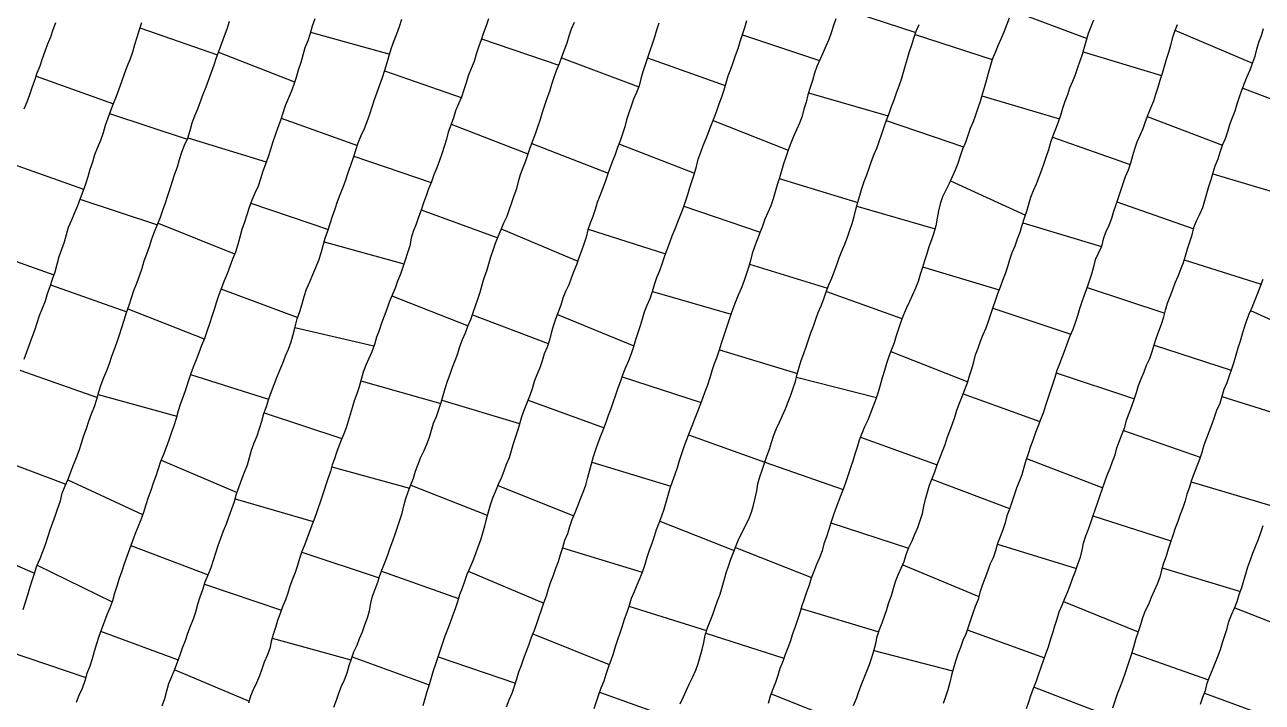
# Model space of a CAD drawing. Extents: x 703186 to 703989, y 1560402 to 1561368.
# Drawn here: x 703572.6 to 703640.8, y 1560744.7 to 1560782.1 of the extents above; entities that cross this region are included whole.
import ezdxf

# ---------------------------------------------------------------- set-up
doc = ezdxf.new("R2010")
doc.units = 0
doc.layers.add('10124_2002_REAL', color=30, linetype='Continuous')
doc.layers.add('AGROCAD PLL', color=7, linetype='Continuous')

msp = doc.modelspace()

# ---------------------------------------------------------------- linework, layer by layer
at = {"layer": '10124_2002_REAL'}
for points in [[(703572.4827, 1560749.8391), (703572.6056, 1560750.2359), (703572.7343, 1560750.6347), (703572.8605, 1560751.0305), (703572.9806, 1560751.439), (703573.1013, 1560751.827), (703573.2404, 1560752.2483), (703573.4303, 1560752.6365), (703573.5729, 1560753.0262), (703573.7073, 1560753.4117), (703573.8493, 1560753.817), (703573.9792, 1560754.2177), (703574.1189, 1560754.6217), (703574.2658, 1560755.0303), (703574.3991, 1560755.4238), (703574.5345, 1560755.8227), (703574.6412, 1560756.2423), (703574.7977, 1560756.6417), (703574.974, 1560757.0219), (703575.1187, 1560757.4251), (703575.2656, 1560757.8133), (703575.4245, 1560758.2054), (703575.5724, 1560758.5882), (703575.6947, 1560759.0022), (703575.8334, 1560759.418), (703575.9724, 1560759.8071), (703576.112, 1560760.2064), (703576.2601, 1560760.6106), (703576.4091, 1560761.0153), (703576.5505, 1560761.4165), (703576.6631, 1560761.8226), (703576.7801, 1560762.2287), (703576.928, 1560762.6173), (703577.0955, 1560763.0016), (703577.2511, 1560763.3857), (703577.3728, 1560763.7887), (703577.5118, 1560764.1871), (703577.665, 1560764.5801), (703577.7888, 1560764.9724), (703577.9238, 1560765.371), (703578.0488, 1560765.7823), (703578.1743, 1560766.1927), (703578.3325, 1560766.5957), (703578.4604, 1560767.0025), (703578.5902, 1560767.4146), (703578.7424, 1560767.8198), (703578.8983, 1560768.2268), (703579.036, 1560768.633), (703579.1538, 1560769.0416), (703579.2934, 1560769.4397), (703579.4436, 1560769.8367), (703579.5824, 1560770.2497), (703579.7203, 1560770.6527), (703579.8948, 1560771.0525), (703580.0544, 1560771.4525), (703580.1879, 1560771.8454), (703580.3253, 1560772.2397), (703580.463, 1560772.6418), (703580.5847, 1560773.0399), (703580.7119, 1560773.438), (703580.8411, 1560773.8383), (703580.996, 1560774.2169), (703581.107, 1560774.6227), (703581.2385, 1560775.0258), (703581.3855, 1560775.422), (703581.5601, 1560775.8129), (703581.6852, 1560776.2198), (703581.7979, 1560776.6413), (703581.9519, 1560777.0372), (703582.1081, 1560777.4225), (703582.2655, 1560777.8265), (703582.4149, 1560778.2344), (703582.5755, 1560778.6404), (703582.7232, 1560779.0414), (703582.8605, 1560779.4489), (703583.0141, 1560779.8545), (703583.1391, 1560780.2544), (703583.2895, 1560780.6424), (703583.4295, 1560781.0467), (703583.5777, 1560781.4385), (703583.7274, 1560781.8363), (703583.8649, 1560782.2505)], [(703579.0129, 1560782.1666), (703578.8763, 1560781.7691), (703578.7532, 1560781.3587), (703578.6184, 1560780.9546), (703578.513, 1560780.5405), (703578.3594, 1560780.1284), (703578.1913, 1560779.7312), (703578.0496, 1560779.3307), (703577.9001, 1560778.9175), (703577.7648, 1560778.4962), (703577.6103, 1560778.0992), (703577.452, 1560777.6883), (703577.2918, 1560777.3082), (703577.1576, 1560776.905), (703577.0074, 1560776.5055), (703576.8858, 1560776.0935), (703576.754, 1560775.6772), (703576.5845, 1560775.2847), (703576.4192, 1560774.8856), (703576.2975, 1560774.4801), (703576.1678, 1560774.0777), (703576.0412, 1560773.6797), (703575.9141, 1560773.2773), (703575.7729, 1560772.875), (703575.6191, 1560772.4726), (703575.487, 1560772.0741), (703575.3165, 1560771.6894), (703575.1499, 1560771.28), (703574.9679, 1560770.8817), (703574.8592, 1560770.4849), (703574.7356, 1560770.0743), (703574.5978, 1560769.6655), (703574.4577, 1560769.2614), (703574.3462, 1560768.8488), (703574.2292, 1560768.4242), (703574.0862, 1560768.0115), (703573.9464, 1560767.6182), (703573.8127, 1560767.2207), (703573.6899, 1560766.8193), (703573.5333, 1560766.4276), (703573.3701, 1560766.0241), (703573.2405, 1560765.611), (703573.1117, 1560765.211), (703572.9542, 1560764.8193), (703572.8064, 1560764.4173), (703572.675, 1560764.021), (703572.5243, 1560763.6053)], [(703572.5366, 1560777.4217), (703572.7113, 1560777.8076), (703572.849, 1560778.2061), (703572.9804, 1560778.604), (703573.1202, 1560779.0048), (703573.2643, 1560779.4094), (703573.4152, 1560779.7937), (703573.5536, 1560780.202), (703573.6937, 1560780.6068), (703573.847, 1560781.0022), (703574.0093, 1560781.39), (703574.1445, 1560781.7865), (703574.2776, 1560782.1863)], [(703588.5632, 1560782.3757), (703588.4233, 1560781.9738), (703588.3117, 1560781.572), (703588.1718, 1560781.1702), (703588.0146, 1560780.7764), (703587.9014, 1560780.38), (703587.7848, 1560779.9677), (703587.6511, 1560779.5549), (703587.5257, 1560779.1514), (703587.4006, 1560778.7569), (703587.2522, 1560778.3593), (703587.0894, 1560777.9727), (703586.9283, 1560777.5803), (703586.8047, 1560777.177), (703586.6613, 1560776.7817), (703586.5203, 1560776.3858), (703586.3674, 1560775.9769), (703586.2462, 1560775.5941), (703586.111, 1560775.1873), (703585.988, 1560774.7768), (703585.8388, 1560774.3812), (703585.6886, 1560773.9881), (703585.5761, 1560773.5734), (703585.444, 1560773.1612), (703585.2586, 1560772.775), (703585.0853, 1560772.3887), (703584.9501, 1560771.985), (703584.8187, 1560771.578), (703584.6804, 1560771.1799), (703584.5448, 1560770.767), (703584.4311, 1560770.3568), (703584.3112, 1560769.9444), (703584.1812, 1560769.526), (703584.0278, 1560769.132), (703583.8823, 1560768.7401), (703583.7332, 1560768.3367), (703583.5728, 1560767.9424), (703583.4095, 1560767.5635), (703583.2641, 1560767.1728), (703583.1382, 1560766.7802), (703583.0194, 1560766.3715), (703582.8849, 1560765.981), (703582.7489, 1560765.569), (703582.6095, 1560765.1601), (703582.4729, 1560764.7704), (703582.3083, 1560764.3745), (703582.1618, 1560763.9812), (703582.0286, 1560763.5855), (703581.8585, 1560763.1859), (703581.7118, 1560762.791), (703581.5844, 1560762.3901), (703581.4519, 1560761.9878), (703581.3123, 1560761.5762), (703581.1621, 1560761.1825), (703581.0305, 1560760.783), (703580.9144, 1560760.3614), (703580.7828, 1560759.9491), (703580.6436, 1560759.5566), (703580.5088, 1560759.1571), (703580.3654, 1560758.7636), (703580.2219, 1560758.3664), (703580.0582, 1560757.9819), (703579.9177, 1560757.5899), (703579.7897, 1560757.1856), (703579.6563, 1560756.7945), (703579.5138, 1560756.3924), (703579.375, 1560755.9988), (703579.2527, 1560755.5972), (703579.1108, 1560755.1837), (703578.9635, 1560754.7839), (703578.7989, 1560754.3742), (703578.6346, 1560753.9738), (703578.4954, 1560753.5713), (703578.3428, 1560753.1664), (703578.1986, 1560752.7566), (703578.0598, 1560752.3428), (703577.9145, 1560751.9483), (703577.7754, 1560751.5401), (703577.6488, 1560751.1237), (703577.5229, 1560750.7264), (703577.4151, 1560750.3099), (703577.266, 1560749.9193), (703577.1021, 1560749.535), (703576.9512, 1560749.145), (703576.7968, 1560748.7502), (703576.6494, 1560748.348), (703576.5207, 1560747.9401), (703576.4057, 1560747.5266), (703576.2831, 1560747.1191), (703576.1549, 1560746.7133), (703576.0003, 1560746.3132), (703575.8747, 1560745.904), (703575.7321, 1560745.4882), (703575.5597, 1560745.096), (703575.4013, 1560744.7087)], [(703580.1436, 1560744.5177), (703580.2901, 1560744.9213), (703580.4069, 1560745.3449), (703580.5223, 1560745.7544), (703580.6822, 1560746.1506), (703580.8473, 1560746.5413), (703580.9887, 1560746.9377), (703581.1327, 1560747.3342), (703581.2661, 1560747.7289), (703581.4337, 1560748.1303), (703581.5693, 1560748.5222), (703581.7021, 1560748.9211), (703581.866, 1560749.3219), (703581.9961, 1560749.7141), (703582.117, 1560750.1272), (703582.2415, 1560750.534), (703582.3797, 1560750.9432), (703582.5189, 1560751.3536), (703582.6893, 1560751.7503), (703582.8435, 1560752.1454), (703582.9781, 1560752.5467), (703583.1096, 1560752.9502), (703583.241, 1560753.3599), (703583.3861, 1560753.7657), (703583.5354, 1560754.1599), (703583.6994, 1560754.5622), (703583.8444, 1560754.9754), (703583.9784, 1560755.3859), (703584.1307, 1560755.7855), (703584.2536, 1560756.2037), (703584.392, 1560756.6138), (703584.5322, 1560757.0179), (703584.6936, 1560757.4065), (703584.8431, 1560757.7982), (703584.9559, 1560758.2032), (703585.0803, 1560758.6102), (703585.2241, 1560759.0132), (703585.3793, 1560759.4012), (703585.5042, 1560759.8089), (703585.6339, 1560760.2178), (703585.759, 1560760.6256), (703585.8921, 1560761.0262), (703586.0179, 1560761.4363), (703586.1718, 1560761.841), (703586.3189, 1560762.224), (703586.4766, 1560762.6103), (703586.627, 1560763.02), (703586.8039, 1560763.4095), (703586.9404, 1560763.8066), (703587.1121, 1560764.1874), (703587.2648, 1560764.5817), (703587.3733, 1560764.9922), (703587.4717, 1560765.4156), (703587.5952, 1560765.8453), (703587.7329, 1560766.2548), (703587.8655, 1560766.669), (703587.9709, 1560767.08), (703588.1032, 1560767.4921), (703588.2881, 1560767.886), (703588.4563, 1560768.2842), (703588.6155, 1560768.6836), (703588.7757, 1560769.0738), (703588.9091, 1560769.4814), (703589.0177, 1560769.8896), (703589.1315, 1560770.3007), (703589.2795, 1560770.7018), (703589.4171, 1560771.0976), (703589.5439, 1560771.4991), (703589.6843, 1560771.9036), (703589.814, 1560772.3112), (703589.9657, 1560772.7051), (703590.1169, 1560773.1138), (703590.2657, 1560773.5179), (703590.4053, 1560773.9171), (703590.5497, 1560774.3262), (703590.6901, 1560774.7362), (703590.8258, 1560775.1366), (703590.9542, 1560775.5469), (703591.1238, 1560775.9517), (703591.3088, 1560776.3325), (703591.4405, 1560776.7173), (703591.5967, 1560777.1202), (703591.7309, 1560777.5241), (703591.8548, 1560777.9376), (703592.0022, 1560778.3463), (703592.1441, 1560778.751), (703592.2851, 1560779.1539), (703592.4239, 1560779.5544), (703592.5415, 1560779.9719), (703592.6692, 1560780.3613), (703592.7854, 1560780.7739), (703592.9323, 1560781.1832), (703593.0743, 1560781.5625), (703593.2302, 1560781.9656), (703593.3566, 1560782.3663)], [(703598.1426, 1560782.3719), (703598.0053, 1560781.9981), (703597.8566, 1560781.6087), (703597.7245, 1560781.2172), (703597.5856, 1560780.8259), (703597.4615, 1560780.4245), (703597.3478, 1560780.0344), (703597.1796, 1560779.643), (703597.0203, 1560779.2488), (703596.901, 1560778.8627), (703596.7845, 1560778.4715), (703596.6428, 1560778.0714), (703596.4909, 1560777.6895), (703596.3251, 1560777.3104), (703596.2034, 1560776.9175), (703596.0542, 1560776.528), (703595.92, 1560776.1372), (703595.8154, 1560775.7412), (703595.6876, 1560775.3482), (703595.5624, 1560774.9435), (703595.4363, 1560774.5665), (703595.2796, 1560774.1619), (703595.1245, 1560773.783), (703594.988, 1560773.3977), (703594.8273, 1560773.0146), (703594.6995, 1560772.6217), (703594.5609, 1560772.2387), (703594.4166, 1560771.843), (703594.2776, 1560771.4609), (703594.1432, 1560771.0582), (703593.9919, 1560770.6704), (703593.8778, 1560770.2872), (703593.7912, 1560769.8757), (703593.6724, 1560769.4792), (703593.5343, 1560769.0837), (703593.4072, 1560768.7059), (703593.2774, 1560768.318), (703593.1267, 1560767.9335), (703592.995, 1560767.5471), (703592.8219, 1560767.1592), (703592.6666, 1560766.7648), (703592.5308, 1560766.3836), (703592.3901, 1560765.9977), (703592.246, 1560765.6052), (703592.1137, 1560765.2139), (703591.9687, 1560764.8309), (703591.845, 1560764.4287), (703591.704, 1560764.0281), (703591.5424, 1560763.6622), (703591.3834, 1560763.2965), (703591.2297, 1560762.9159), (703591.1248, 1560762.5113), (703591.0103, 1560762.105), (703590.8703, 1560761.7227), (703590.7243, 1560761.3341), (703590.6191, 1560760.9445), (703590.5079, 1560760.5741), (703590.3975, 1560760.2033), (703590.2816, 1560759.8504), (703590.1547, 1560759.5081), (703590.0186, 1560759.1726), (703589.8927, 1560758.8273), (703589.7622, 1560758.4852), (703589.6411, 1560758.1408), (703589.5265, 1560757.8043), (703589.4276, 1560757.4458), (703589.3061, 1560757.0914), (703589.1787, 1560756.7499), (703589.0704, 1560756.4183), (703588.9749, 1560756.0862), (703588.8637, 1560755.7529), (703588.7488, 1560755.4296), (703588.6291, 1560755.0973), (703588.508, 1560754.7614), (703588.3784, 1560754.4267), (703588.2437, 1560754.086), (703588.1148, 1560753.7363), (703587.9888, 1560753.379), (703587.8503, 1560753.0227), (703587.7244, 1560752.6387), (703587.5993, 1560752.2604), (703587.4708, 1560751.8776), (703587.3227, 1560751.4967), (703587.1889, 1560751.1243), (703587.0729, 1560750.7339), (703586.9455, 1560750.3613), (703586.7863, 1560749.9883), (703586.6555, 1560749.6084), (703586.5137, 1560749.2287), (703586.3951, 1560748.8453), (703586.2712, 1560748.4625), (703586.1625, 1560748.0715), (703586.0745, 1560747.681), (703585.9367, 1560747.3022), (703585.7696, 1560746.9384), (703585.632, 1560746.5486), (703585.5077, 1560746.1723), (703585.3441, 1560745.7947), (703585.17, 1560745.4154), (703585.0223, 1560745.0585), (703584.9031, 1560744.679)], [(703589.6113, 1560744.4608), (703589.7581, 1560744.8394), (703589.8943, 1560745.228), (703590.0388, 1560745.6055), (703590.1956, 1560745.9654), (703590.3399, 1560746.3473), (703590.4553, 1560746.7418), (703590.5781, 1560747.123), (703590.7143, 1560747.4954), (703590.894, 1560747.868), (703591.0334, 1560748.2436), (703591.1823, 1560748.6095), (703591.321, 1560748.9955), (703591.457, 1560749.374), (703591.5698, 1560749.7641), (703591.6447, 1560750.1763), (703591.7356, 1560750.5733), (703591.8831, 1560750.9548), (703592.0285, 1560751.3319), (703592.1523, 1560751.7145), (703592.2878, 1560752.0973), (703592.4385, 1560752.4616), (703592.5919, 1560752.84), (703592.7211, 1560753.2292), (703592.8565, 1560753.6125), (703592.994, 1560753.9906), (703593.1286, 1560754.3738), (703593.2567, 1560754.7522), (703593.3693, 1560755.1374), (703593.461, 1560755.5399), (703593.5743, 1560755.9421), (703593.7093, 1560756.3209), (703593.8595, 1560756.7053), (703594.0008, 1560757.0662), (703594.1164, 1560757.46), (703594.2548, 1560757.8386), (703594.4117, 1560758.2214), (703594.5809, 1560758.5903), (703594.7374, 1560758.9531), (703594.8764, 1560759.3342), (703594.9942, 1560759.7125), (703595.112, 1560760.0976), (703595.2716, 1560760.4767), (703595.3963, 1560760.8607), (703595.5191, 1560761.2474), (703595.6353, 1560761.6332), (703595.7489, 1560762.0178), (703595.8733, 1560762.4128), (703596.0247, 1560762.7966), (703596.1575, 1560763.1789), (703596.301, 1560763.5605), (703596.4424, 1560763.9414), (703596.5525, 1560764.3213), (703596.6999, 1560764.7029), (703596.8674, 1560765.0767), (703597.0009, 1560765.4512), (703597.1554, 1560765.8157), (703597.2964, 1560766.1909), (703597.4245, 1560766.5724), (703597.5555, 1560766.9366), (703597.6837, 1560767.327), (703597.7848, 1560767.7224), (703597.9066, 1560768.1105), (703598.0521, 1560768.4909), (703598.1589, 1560768.8821), (703598.2695, 1560769.2655), (703598.387, 1560769.6403), (703598.523, 1560770.0118), (703598.6777, 1560770.3934), (703598.8269, 1560770.7721), (703598.9848, 1560771.1459), (703599.1609, 1560771.5129), (703599.2957, 1560771.8943), (703599.4278, 1560772.2631), (703599.5519, 1560772.6476), (703599.6936, 1560773.0291), (703599.7987, 1560773.4156), (703599.9061, 1560773.8018), (703600.0412, 1560774.1837), (703600.1914, 1560774.554), (703600.3146, 1560774.9458), (703600.4551, 1560775.3311), (703600.6048, 1560775.7159), (703600.739, 1560776.108), (703600.8697, 1560776.4806), (703601.0092, 1560776.8565), (703601.1196, 1560777.2435), (703601.251, 1560777.6219), (703601.3766, 1560778.0162), (703601.5117, 1560778.3967), (703601.6225, 1560778.7892), (703601.7566, 1560779.167), (703601.8928, 1560779.5363), (703602.0445, 1560779.9112), (703602.188, 1560780.2924), (703602.3242, 1560780.6744), (703602.4682, 1560781.0595), (703602.5843, 1560781.4444), (703602.7183, 1560781.8256), (703602.8768, 1560782.1958)], [(703607.5345, 1560782.1358), (703607.4057, 1560781.7576), (703607.2869, 1560781.3746), (703607.1552, 1560780.9859), (703607.0329, 1560780.6092), (703606.8974, 1560780.2296), (703606.7657, 1560779.8467), (703606.6391, 1560779.4672), (703606.5366, 1560779.0748), (703606.4413, 1560778.6878), (703606.2955, 1560778.3205), (703606.1336, 1560777.9466), (703605.9928, 1560777.5751), (703605.8654, 1560777.1982), (703605.7508, 1560776.8107), (703605.6477, 1560776.425), (703605.5307, 1560776.0428), (703605.3933, 1560775.6627), (703605.2496, 1560775.2921), (703605.1145, 1560774.9096), (703604.9666, 1560774.5306), (703604.8313, 1560774.1538), (703604.6965, 1560773.7805), (703604.5628, 1560773.3975), (703604.427, 1560773.0108), (703604.2743, 1560772.6365), (703604.1337, 1560772.263), (703604.0135, 1560771.8768), (703603.8821, 1560771.4979), (703603.7335, 1560771.1246), (703603.6128, 1560770.7466), (703603.5176, 1560770.3562), (703603.3997, 1560769.9697), (703603.2646, 1560769.5909), (703603.1138, 1560769.2124), (703602.9901, 1560768.8282), (703602.8401, 1560768.4694), (703602.7006, 1560768.0881), (703602.557, 1560767.7175), (703602.3836, 1560767.3619), (703602.2304, 1560766.9835), (703602.1212, 1560766.5992), (703601.9812, 1560766.2172), (703601.8222, 1560765.8318), (703601.7101, 1560765.4503), (703601.5994, 1560765.0619), (703601.4924, 1560764.673), (703601.3615, 1560764.2938), (703601.2118, 1560763.9184), (703601.0942, 1560763.527), (703600.9622, 1560763.1428), (703600.8042, 1560762.7689), (703600.6579, 1560762.3965), (703600.5443, 1560762.0013), (703600.4095, 1560761.629), (703600.2739, 1560761.2554), (703600.1239, 1560760.89), (703599.9823, 1560760.5021), (703599.8642, 1560760.12), (703599.7612, 1560759.7352), (703599.629, 1560759.3476), (703599.5039, 1560758.9689), (703599.3897, 1560758.5806), (703599.2671, 1560758.1975), (703599.1103, 1560757.8277), (703598.9834, 1560757.4523), (703598.8352, 1560757.0785), (703598.6634, 1560756.7145), (703598.5199, 1560756.3546), (703598.3634, 1560755.9727), (703598.233, 1560755.5903), (703598.1238, 1560755.2052), (703597.9992, 1560754.8195), (703597.908, 1560754.4168), (703597.8126, 1560754.0333), (703597.6868, 1560753.6461), (703597.549, 1560753.2733), (703597.4204, 1560752.8956), (703597.2682, 1560752.5151), (703597.1039, 1560752.1369), (703596.9469, 1560751.7648), (703596.8082, 1560751.3808), (703596.6763, 1560751.0049), (703596.5419, 1560750.6334), (703596.4333, 1560750.2489), (703596.3023, 1560749.871), (703596.1581, 1560749.489), (703596.0197, 1560749.1142), (703595.8695, 1560748.7364), (703595.7328, 1560748.3587), (703595.6095, 1560747.9704), (703595.4811, 1560747.5867), (703595.3506, 1560747.2028), (703595.2131, 1560746.8237), (703595.0898, 1560746.449), (703594.9732, 1560746.0648), (703594.8678, 1560745.6794), (703594.7404, 1560745.2933), (703594.6248, 1560744.9077), (703594.5097, 1560744.5237)], [(703599.1258, 1560744.4699), (703599.282, 1560744.8491), (703599.4322, 1560745.2312), (703599.5686, 1560745.6165), (703599.7032, 1560746.006), (703599.813, 1560746.3949), (703599.9482, 1560746.7692), (703600.0911, 1560747.1451), (703600.2319, 1560747.5354), (703600.3703, 1560747.9253), (703600.5129, 1560748.3124), (703600.6642, 1560748.6888), (703600.8025, 1560749.0674), (703600.9254, 1560749.4421), (703601.0583, 1560749.8098), (703601.1932, 1560750.2024), (703601.3319, 1560750.5805), (703601.4454, 1560750.9697), (703601.568, 1560751.3526), (703601.7121, 1560751.7334), (703601.8427, 1560752.1117), (703601.9881, 1560752.4866), (703602.1123, 1560752.8724), (703602.2277, 1560753.2544), (703602.3532, 1560753.6456), (703602.5113, 1560754.0253), (703602.6232, 1560754.4094), (703602.756, 1560754.7949), (703602.9137, 1560755.1713), (703603.0629, 1560755.5506), (703603.2076, 1560755.9231), (703603.3636, 1560756.2932), (703603.4977, 1560756.6768), (703603.6023, 1560757.06), (703603.6999, 1560757.4626), (703603.8138, 1560757.8669), (703603.9323, 1560758.2568), (703604.0497, 1560758.6466), (703604.1785, 1560759.0253), (703604.3331, 1560759.4012), (703604.4836, 1560759.7673), (703604.6182, 1560760.1531), (703604.748, 1560760.539), (703604.8927, 1560760.9122), (703605.0288, 1560761.2909), (703605.1554, 1560761.6651), (703605.2872, 1560762.0459), (703605.4344, 1560762.4292), (703605.5587, 1560762.8114), (703605.71, 1560763.19), (703605.874, 1560763.5591), (703606.019, 1560763.9403), (703606.1411, 1560764.3264), (703606.2509, 1560764.7156), (703606.3924, 1560765.0999), (703606.5143, 1560765.4832), (703606.6204, 1560765.8589), (703606.7435, 1560766.244), (703606.8906, 1560766.6087), (703607.0494, 1560766.9696), (703607.1782, 1560767.3549), (703607.2903, 1560767.742), (703607.4194, 1560768.1248), (703607.5785, 1560768.5051), (703607.7053, 1560768.8819), (703607.8383, 1560769.2742), (703607.9868, 1560769.6642), (703608.1313, 1560770.049), (703608.2684, 1560770.4315), (703608.4194, 1560770.8069), (703608.5666, 1560771.1901), (703608.7234, 1560771.5628), (703608.8697, 1560771.9329), (703609.0026, 1560772.3238), (703609.1224, 1560772.7019), (703609.2328, 1560773.0896), (703609.3599, 1560773.4794), (703609.4888, 1560773.8619), (703609.594, 1560774.2461), (703609.7034, 1560774.6409), (703609.8334, 1560775.0296), (703609.9768, 1560775.4055), (703610.1337, 1560775.7845), (703610.2759, 1560776.1689), (703610.4264, 1560776.5526), (703610.5756, 1560776.928), (703610.7262, 1560777.3069), (703610.8572, 1560777.6998), (703610.9974, 1560778.079), (703611.133, 1560778.4602), (703611.2303, 1560778.8568), (703611.3499, 1560779.2442), (703611.4941, 1560779.6117), (703611.6251, 1560779.9816), (703611.7507, 1560780.3645), (703611.8928, 1560780.7378), (703612.0164, 1560781.1307), (703612.144, 1560781.512), (703612.26, 1560781.8982), (703612.3724, 1560782.2908)], [(703617.2817, 1560782.3896), (703617.1499, 1560782.0041), (703617.033, 1560781.614), (703616.8959, 1560781.234), (703616.7322, 1560780.8654), (703616.5702, 1560780.4979), (703616.4063, 1560780.1195), (703616.2408, 1560779.7522), (703616.1044, 1560779.3802), (703615.9908, 1560778.9825), (703615.8633, 1560778.5946), (703615.7488, 1560778.1983), (703615.6535, 1560777.7934), (703615.5274, 1560777.4001), (703615.4233, 1560777.012), (703615.2884, 1560776.633), (703615.1158, 1560776.2607), (703614.9529, 1560775.8882), (703614.8089, 1560775.5231), (703614.659, 1560775.1467), (703614.5261, 1560774.767), (703614.3954, 1560774.3902), (703614.2939, 1560774.005), (703614.1764, 1560773.6254), (703614.0579, 1560773.2349), (703613.9422, 1560772.8459), (703613.828, 1560772.4561), (703613.6988, 1560772.0804), (703613.5339, 1560771.709), (703613.3705, 1560771.3329), (703613.2364, 1560770.9536), (703613.0946, 1560770.5809), (703612.9472, 1560770.2027), (703612.8075, 1560769.8251), (703612.6752, 1560769.4435), (703612.5808, 1560769.0606), (703612.463, 1560768.6764), (703612.3343, 1560768.2921), (703612.2052, 1560767.9136), (703612.0604, 1560767.5295), (703611.897, 1560767.1625), (703611.7516, 1560766.7849), (703611.6103, 1560766.407), (703611.4779, 1560766.0292), (703611.3559, 1560765.642), (703611.2142, 1560765.2653), (703611.097, 1560764.8801), (703610.971, 1560764.4947), (703610.8549, 1560764.1159), (703610.719, 1560763.738), (703610.5689, 1560763.3634), (703610.4427, 1560762.9848), (703610.3288, 1560762.5978), (703610.21, 1560762.2036), (703610.0686, 1560761.8288), (703609.9325, 1560761.4547), (703609.7845, 1560761.0735), (703609.6353, 1560760.693), (703609.4989, 1560760.3195), (703609.3376, 1560759.9446), (703609.1946, 1560759.5628), (703609.0585, 1560759.1807), (703608.9133, 1560758.8043), (703608.7667, 1560758.4177), (703608.6444, 1560758.0256), (703608.5285, 1560757.6438), (703608.4061, 1560757.2642), (703608.2694, 1560756.8775), (703608.1382, 1560756.4991), (703608.0223, 1560756.1143), (703607.918, 1560755.7262), (703607.7938, 1560755.3417), (703607.6812, 1560754.9686), (703607.5326, 1560754.5945), (703607.386, 1560754.2288), (703607.2681, 1560753.8573), (703607.1357, 1560753.4695), (703606.9895, 1560753.0813), (703606.862, 1560752.7081), (703606.752, 1560752.3079), (703606.6189, 1560751.9258), (703606.4697, 1560751.5553), (703606.3218, 1560751.1817), (703606.1653, 1560750.8067), (703606, 1560750.432), (703605.8855, 1560750.0499), (703605.7676, 1560749.674), (703605.6223, 1560749.2886), (703605.5017, 1560748.9105), (703605.3781, 1560748.5358), (703605.2501, 1560748.1614), (703605.1206, 1560747.7804), (703605.0134, 1560747.3921), (703604.8713, 1560747.0219), (703604.7298, 1560746.6439), (703604.6129, 1560746.2538), (703604.4946, 1560745.8776), (703604.3356, 1560745.5042), (703604.2004, 1560745.1307), (703604.069, 1560744.7497), (703603.9465, 1560744.3681)], [(703608.7099, 1560744.6436), (703608.8769, 1560745.0182), (703609.0443, 1560745.3827), (703609.2212, 1560745.755), (703609.4083, 1560746.1221), (703609.5605, 1560746.4932), (703609.6971, 1560746.8625), (703609.807, 1560747.2444), (703609.9103, 1560747.626), (703610.0004, 1560748.0158), (703610.0773, 1560748.4231), (703610.2044, 1560748.8184), (703610.3517, 1560749.1848), (703610.4976, 1560749.5613), (703610.6241, 1560749.9393), (703610.7572, 1560750.3099), (703610.9007, 1560750.684), (703611.0217, 1560751.0719), (703611.1262, 1560751.458), (703611.2301, 1560751.8469), (703611.3686, 1560752.2306), (703611.4987, 1560752.6099), (703611.6459, 1560752.9816), (703611.794, 1560753.3568), (703611.9409, 1560753.726), (703612.1239, 1560754.0858), (703612.2986, 1560754.4539), (703612.4899, 1560754.8182), (703612.6432, 1560755.1936), (703612.7507, 1560755.5806), (703612.8419, 1560755.9675), (703612.92, 1560756.3642), (703612.9893, 1560756.7621), (703613.1015, 1560757.1398), (703613.226, 1560757.5174), (703613.3503, 1560757.9038), (703613.4837, 1560758.2877), (703613.6224, 1560758.6678), (703613.7405, 1560759.0447), (703613.8687, 1560759.4343), (703614.0173, 1560759.7988), (703614.1775, 1560760.162), (703614.3403, 1560760.5267), (703614.5181, 1560760.8921), (703614.6641, 1560761.2678), (703614.8039, 1560761.6427), (703614.9327, 1560762.0251), (703615.0554, 1560762.4057), (703615.1561, 1560762.8018), (703615.256, 1560763.1866), (703615.3806, 1560763.5598), (703615.5147, 1560763.9377), (703615.6471, 1560764.316), (703615.7685, 1560764.6914), (703615.8994, 1560765.0722), (703616.0466, 1560765.4506), (703616.1857, 1560765.8234), (703616.3111, 1560766.2029), (703616.4735, 1560766.5705), (703616.6296, 1560766.9437), (703616.7579, 1560767.3338), (703616.8953, 1560767.7187), (703617.0611, 1560768.0879), (703617.1957, 1560768.4489), (703617.3345, 1560768.8263), (703617.4696, 1560769.2117), (703617.6202, 1560769.5835), (703617.776, 1560769.9599), (703617.9196, 1560770.3499), (703618.0522, 1560770.7279), (703618.1856, 1560771.0977), (703618.289, 1560771.4852), (703618.3844, 1560771.8829), (703618.4963, 1560772.2727), (703618.6139, 1560772.6485), (703618.724, 1560773.0297), (703618.8534, 1560773.4093), (703618.9859, 1560773.7839), (703619.1175, 1560774.1565), (703619.2546, 1560774.5388), (703619.3997, 1560774.9171), (703619.5561, 1560775.2917), (703619.6869, 1560775.6688), (703619.8171, 1560776.0402), (703619.9399, 1560776.4234), (703620.07, 1560776.8048), (703620.2203, 1560777.1728), (703620.3559, 1560777.5492), (703620.5047, 1560777.9183), (703620.6366, 1560778.2953), (703620.772, 1560778.6818), (703620.9034, 1560779.0539), (703621.0205, 1560779.4339), (703621.1165, 1560779.8304), (703621.2286, 1560780.2008), (703621.3481, 1560780.5795), (703621.4703, 1560780.947), (703621.5883, 1560781.3208), (703621.7138, 1560781.709), (703621.8812, 1560782.0754)], [(703626.8347, 1560782.4264), (703626.6834, 1560782.0384), (703626.5391, 1560781.6518), (703626.374, 1560781.267), (703626.2154, 1560780.8958), (703626.058, 1560780.5223), (703625.9063, 1560780.1445), (703625.7824, 1560779.7561), (703625.6806, 1560779.368), (703625.5777, 1560778.9668), (703625.4654, 1560778.5798), (703625.3544, 1560778.2073), (703625.2413, 1560777.8279), (703625.1176, 1560777.4491), (703624.9802, 1560777.0797), (703624.8583, 1560776.703), (703624.6977, 1560776.3287), (703624.5621, 1560775.9593), (703624.4292, 1560775.5749), (703624.2699, 1560775.2016), (703624.1461, 1560774.8078), (703624.0161, 1560774.4157), (703623.8703, 1560774.0476), (703623.7013, 1560773.6837), (703623.5334, 1560773.3159), (703623.3525, 1560772.9437), (703623.1727, 1560772.5703), (703623.0303, 1560772.1927), (703622.9356, 1560771.7981), (703622.8682, 1560771.3906), (703622.8008, 1560770.9753), (703622.6863, 1560770.5863), (703622.5488, 1560770.2035), (703622.4195, 1560769.8176), (703622.2971, 1560769.4311), (703622.1694, 1560769.0519), (703622.0569, 1560768.6778), (703621.9351, 1560768.2874), (703621.8148, 1560767.9013), (703621.6689, 1560767.5364), (703621.512, 1560767.1678), (703621.351, 1560766.81), (703621.1792, 1560766.4484), (703621.0066, 1560766.0734), (703620.8671, 1560765.6933), (703620.7335, 1560765.306), (703620.6101, 1560764.9159), (703620.4918, 1560764.536), (703620.3549, 1560764.1519), (703620.2088, 1560763.7784), (703620.0758, 1560763.3935), (703619.9616, 1560762.9972), (703619.8466, 1560762.5961), (703619.736, 1560762.1963), (703619.6139, 1560761.8088), (703619.4856, 1560761.4201), (703619.3448, 1560761.0379), (703619.2016, 1560760.6597), (703619.0432, 1560760.2743), (703618.8695, 1560759.9011), (703618.7114, 1560759.5298), (703618.5758, 1560759.1557), (703618.4585, 1560758.775), (703618.3314, 1560758.3961), (703618.2121, 1560758.0131), (703618.1005, 1560757.6329), (703617.964, 1560757.2498), (703617.8295, 1560756.8706), (703617.7056, 1560756.4936), (703617.5572, 1560756.125), (703617.4072, 1560755.7521), (703617.2729, 1560755.3707), (703617.1297, 1560754.994), (703617.0044, 1560754.6101), (703616.894, 1560754.2339), (703616.761, 1560753.8429), (703616.6302, 1560753.4568), (703616.5236, 1560753.0665), (703616.3802, 1560752.6869), (703616.2224, 1560752.3085), (703616.0784, 1560751.9336), (703615.9266, 1560751.5579), (703615.8079, 1560751.1761), (703615.6752, 1560750.7888), (703615.5307, 1560750.4071), (703615.4114, 1560750.0288), (703615.2948, 1560749.6426), (703615.1706, 1560749.2577), (703615.0435, 1560748.8725), (703614.9023, 1560748.4946), (703614.7815, 1560748.1112), (703614.6432, 1560747.7205), (703614.4926, 1560747.3488), (703614.3542, 1560746.9674), (703614.2014, 1560746.5818), (703614.0943, 1560746.1973), (703613.9568, 1560745.8071), (703613.8156, 1560745.4399), (703613.6664, 1560745.0634), (703613.5587, 1560744.6634)], [(703618.2654, 1560744.5506), (703618.4193, 1560744.9282), (703618.5517, 1560745.3096), (703618.6987, 1560745.6941), (703618.8411, 1560746.0684), (703618.9895, 1560746.4371), (703619.1458, 1560746.8017), (703619.2634, 1560747.1803), (703619.3796, 1560747.565), (703619.4816, 1560747.9577), (703619.5598, 1560748.3451), (703619.689, 1560748.7274), (703619.8318, 1560749.0958), (703619.974, 1560749.4638), (703620.0896, 1560749.8385), (703620.2134, 1560750.223), (703620.3458, 1560750.6079), (703620.4593, 1560750.9889), (703620.5677, 1560751.3735), (703620.7182, 1560751.7524), (703620.8907, 1560752.1089), (703621.0465, 1560752.4806), (703621.1654, 1560752.8728), (703621.3082, 1560753.2467), (703621.4965, 1560753.6094), (703621.6307, 1560753.9929), (703621.7951, 1560754.3615), (703621.9388, 1560754.7327), (703622.0556, 1560755.1211), (703622.1398, 1560755.5192), (703622.2267, 1560755.9067), (703622.328, 1560756.3002), (703622.448, 1560756.6905), (703622.5883, 1560757.0612), (703622.7328, 1560757.4277), (703622.8742, 1560757.7995), (703623.0226, 1560758.177), (703623.172, 1560758.554), (703623.3049, 1560758.925), (703623.427, 1560759.2969), (703623.5664, 1560759.6748), (703623.7091, 1560760.0564), (703623.8481, 1560760.4315), (703623.9551, 1560760.8234), (703624.1059, 1560761.1943), (703624.2504, 1560761.5679), (703624.389, 1560761.9544), (703624.5399, 1560762.3222), (703624.6612, 1560762.7067), (703624.7851, 1560763.0882), (703624.8907, 1560763.4821), (703624.9915, 1560763.8665), (703625.1258, 1560764.2431), (703625.2642, 1560764.617), (703625.4081, 1560764.9915), (703625.5625, 1560765.3559), (703625.7048, 1560765.73), (703625.8331, 1560766.1128), (703625.9582, 1560766.4894), (703626.094, 1560766.8652), (703626.2222, 1560767.2442), (703626.3567, 1560767.6097), (703626.4938, 1560767.9787), (703626.6389, 1560768.3477), (703626.7686, 1560768.7253), (703626.87, 1560769.1189), (703627.0006, 1560769.5035), (703627.1755, 1560769.8709), (703627.2929, 1560770.2509), (703627.4388, 1560770.6243), (703627.5602, 1560771.0149), (703627.6788, 1560771.4071), (703627.8148, 1560771.7897), (703627.9162, 1560772.1729), (703628.0374, 1560772.5545), (703628.1855, 1560772.9254), (703628.3453, 1560773.2918), (703628.4907, 1560773.6723), (703628.6349, 1560774.0528), (703628.7706, 1560774.4328), (703628.8908, 1560774.8114), (703629.0288, 1560775.1888), (703629.1358, 1560775.5777), (703629.2693, 1560775.9542), (703629.4188, 1560776.3217), (703629.5574, 1560776.7059), (703629.6912, 1560777.0799), (703629.8015, 1560777.4633), (703629.932, 1560777.8386), (703630.0677, 1560778.2108), (703630.1917, 1560778.584), (703630.3452, 1560778.955), (703630.4928, 1560779.3219), (703630.6199, 1560779.6987), (703630.7558, 1560780.0678), (703630.8845, 1560780.4371), (703630.9996, 1560780.8171), (703631.1097, 1560781.1987), (703631.2208, 1560781.5837), (703631.3586, 1560781.9586), (703631.5031, 1560782.3335)], [(703636.1014, 1560782.0557), (703635.9462, 1560781.6894), (703635.8169, 1560781.3051), (703635.7259, 1560780.9176), (703635.6186, 1560780.5236), (703635.497, 1560780.1405), (703635.3907, 1560779.7515), (703635.2792, 1560779.3632), (703635.1502, 1560778.9829), (703635.0332, 1560778.5987), (703634.913, 1560778.2183), (703634.7866, 1560777.8361), (703634.639, 1560777.4538), (703634.4886, 1560777.085), (703634.3441, 1560776.707), (703634.2004, 1560776.3275), (703634.0408, 1560775.9579), (703633.8808, 1560775.5897), (703633.7489, 1560775.2042), (703633.6329, 1560774.824), (703633.5311, 1560774.4346), (703633.3992, 1560774.0507), (703633.2415, 1560773.6734), (703633.1092, 1560773.2848), (703632.9775, 1560772.9089), (703632.8501, 1560772.5197), (703632.7149, 1560772.1351), (703632.597, 1560771.7565), (703632.4765, 1560771.3762), (703632.326, 1560770.9867), (703632.1504, 1560770.6116), (703632.0228, 1560770.2336), (703631.9251, 1560769.8438), (703631.7485, 1560769.456), (703631.5877, 1560769.1071), (703631.4835, 1560768.7178), (703631.3823, 1560768.3166), (703631.2546, 1560767.9265), (703631.1269, 1560767.5394), (703630.9807, 1560767.1482), (703630.8451, 1560766.7795), (703630.712, 1560766.3948), (703630.5995, 1560766.0229), (703630.4694, 1560765.6386), (703630.3466, 1560765.2654), (703630.1898, 1560764.8931), (703630.0295, 1560764.5151), (703629.905, 1560764.1353), (703629.766, 1560763.7542), (703629.605, 1560763.3791), (703629.4755, 1560763.0053), (703629.3487, 1560762.6236), (703629.2292, 1560762.231), (703629.0966, 1560761.8469), (703628.9649, 1560761.4609), (703628.8422, 1560761.0837), (703628.7243, 1560760.7096), (703628.5863, 1560760.3324), (703628.4317, 1560759.9536), (703628.2901, 1560759.5816), (703628.1581, 1560759.1929), (703628.0208, 1560758.811), (703627.8948, 1560758.4175), (703627.7519, 1560758.0474), (703627.6422, 1560757.6516), (703627.5299, 1560757.2596), (703627.3816, 1560756.8875), (703627.2401, 1560756.5158), (703627.109, 1560756.1304), (703626.9771, 1560755.7438), (703626.8498, 1560755.3646), (703626.719, 1560754.9902), (703626.6108, 1560754.6104), (703626.4902, 1560754.2276), (703626.3473, 1560753.845), (703626.2047, 1560753.4641), (703626.0833, 1560753.068), (703625.9501, 1560752.6829), (703625.7814, 1560752.3082), (703625.6437, 1560751.9253), (703625.5027, 1560751.5446), (703625.3527, 1560751.1611), (703625.2249, 1560750.774), (703625.1218, 1560750.3914), (703624.9707, 1560749.9982), (703624.8344, 1560749.6239), (703624.7089, 1560749.2432), (703624.5796, 1560748.8631), (703624.4416, 1560748.4829), (703624.2929, 1560748.1183), (703624.1632, 1560747.7481), (703624.0061, 1560747.374), (703623.8754, 1560746.9872), (703623.7641, 1560746.6049), (703623.6563, 1560746.2123), (703623.5607, 1560745.8111), (703623.4611, 1560745.4083), (703623.3352, 1560745.0272), (703623.1988, 1560744.6553)], [(703627.8017, 1560744.3825), (703627.9267, 1560744.7523), (703628.0498, 1560745.1421), (703628.205, 1560745.5282), (703628.3457, 1560745.8953), (703628.4765, 1560746.281), (703628.5977, 1560746.659), (703628.7257, 1560747.0304), (703628.8676, 1560747.3981), (703629.0023, 1560747.7762), (703629.1184, 1560748.1684), (703629.2447, 1560748.554), (703629.3541, 1560748.9331), (703629.4773, 1560749.3164), (703629.5985, 1560749.7024), (703629.7557, 1560750.0696), (703629.9071, 1560750.4436), (703630.0647, 1560750.8238), (703630.2275, 1560751.2042), (703630.3473, 1560751.5828), (703630.4989, 1560751.9508), (703630.63, 1560752.3324), (703630.7647, 1560752.7137), (703630.8673, 1560753.097), (703630.9387, 1560753.4979), (703631.0609, 1560753.8849), (703631.2147, 1560754.2583), (703631.3394, 1560754.6225), (703631.4639, 1560755.0099), (703631.5939, 1560755.3857), (703631.7196, 1560755.7503), (703631.8487, 1560756.1273), (703631.9813, 1560756.502), (703632.1054, 1560756.8772), (703632.2452, 1560757.2448), (703632.4021, 1560757.6282), (703632.5415, 1560757.9961), (703632.6765, 1560758.3635), (703632.7817, 1560758.7508), (703632.9154, 1560759.1278), (703633.0729, 1560759.5049), (703633.2063, 1560759.8869), (703633.3149, 1560760.2708), (703633.4487, 1560760.6595), (703633.6001, 1560761.0358), (703633.7378, 1560761.4055), (703633.8636, 1560761.7962), (703633.963, 1560762.1773), (703634.1227, 1560762.549), (703634.2804, 1560762.9255), (703634.4142, 1560763.2958), (703634.5861, 1560763.6662), (703634.7164, 1560764.0426), (703634.8387, 1560764.4223), (703634.9628, 1560764.8202), (703635.0969, 1560765.1794), (703635.2275, 1560765.5628), (703635.3603, 1560765.9529), (703635.4572, 1560766.3293), (703635.5692, 1560766.715), (703635.7061, 1560767.0884), (703635.8564, 1560767.4672), (703635.987, 1560767.8414), (703636.1476, 1560768.2094), (703636.31, 1560768.5819), (703636.4415, 1560768.9547), (703636.5595, 1560769.3267), (703636.6751, 1560769.7114), (703636.8056, 1560770.0923), (703636.936, 1560770.4807), (703637.0273, 1560770.8738), (703637.1726, 1560771.2577), (703637.3553, 1560771.6223), (703637.5136, 1560771.9866), (703637.6286, 1560772.3695), (703637.7319, 1560772.762), (703637.8497, 1560773.1374), (703637.9735, 1560773.5305), (703638.0886, 1560773.9176), (703638.2017, 1560774.2873), (703638.3537, 1560774.6682), (703638.4667, 1560775.0392), (703638.6055, 1560775.4201), (703638.7708, 1560775.7934), (703638.8929, 1560776.1672), (703639.0072, 1560776.561), (703639.1536, 1560776.9425), (703639.2889, 1560777.3165), (703639.415, 1560777.7028), (703639.5353, 1560778.0825), (703639.6718, 1560778.4505), (703639.8164, 1560778.8309), (703639.9665, 1560779.202), (703640.1186, 1560779.5776), (703640.2459, 1560779.9435), (703640.3994, 1560780.3179), (703640.4948, 1560780.709), (703640.5977, 1560781.0868), (703640.7403, 1560781.464), (703640.8517, 1560781.8429)], [(703640.8192, 1560768.0089), (703640.6807, 1560767.6351), (703640.5293, 1560767.2506), (703640.3756, 1560766.8797), (703640.2378, 1560766.503), (703640.0738, 1560766.1413), (703639.9227, 1560765.7661), (703639.7985, 1560765.3795), (703639.6888, 1560765.0077), (703639.5701, 1560764.6262), (703639.4505, 1560764.2417), (703639.3404, 1560763.8554), (703639.2232, 1560763.4666), (703639.1018, 1560763.0804), (703638.9741, 1560762.7005), (703638.8288, 1560762.321), (703638.6791, 1560761.9509), (703638.5583, 1560761.5654), (703638.4451, 1560761.1768), (703638.2769, 1560760.7942), (703638.1435, 1560760.418), (703638.0102, 1560760.0381), (703637.8624, 1560759.6549), (703637.7092, 1560759.2696), (703637.5743, 1560758.8897), (703637.4596, 1560758.4894), (703637.3327, 1560758.0968), (703637.1835, 1560757.7264), (703637.0367, 1560757.3493), (703636.8904, 1560756.9666), (703636.7758, 1560756.5832), (703636.6402, 1560756.1981), (703636.5394, 1560755.8156), (703636.4062, 1560755.4335), (703636.2661, 1560755.0604), (703636.1316, 1560754.6887), (703635.9908, 1560754.3077), (703635.8652, 1560753.9208), (703635.7297, 1560753.5444), (703635.596, 1560753.1646), (703635.4886, 1560752.7769), (703635.3554, 1560752.3878), (703635.2374, 1560752.0012), (703635.1401, 1560751.6153), (703635.0001, 1560751.2307), (703634.8286, 1560750.864), (703634.673, 1560750.4895), (703634.5163, 1560750.1167), (703634.3391, 1560749.7551), (703634.1931, 1560749.3792), (703634.0802, 1560748.9888), (703633.9572, 1560748.607), (703633.8142, 1560748.2272), (703633.7111, 1560747.834), (703633.5988, 1560747.4433), (703633.4641, 1560747.0586), (703633.337, 1560746.6775), (703633.2149, 1560746.2961), (703633.0792, 1560745.9141), (703632.9381, 1560745.536), (703632.7941, 1560745.1641), (703632.6725, 1560744.7789), (703632.5392, 1560744.4)], [(703637.3813, 1560744.6179), (703637.5157, 1560744.9987), (703637.6561, 1560745.3786), (703637.7537, 1560745.7779), (703637.8984, 1560746.1541), (703638.0422, 1560746.5066), (703638.2028, 1560746.8723), (703638.3421, 1560747.2523), (703638.4828, 1560747.6257), (703638.5998, 1560748.0138), (703638.7262, 1560748.4042), (703638.8521, 1560748.7842), (703638.9545, 1560749.1732), (703639.0931, 1560749.5468), (703639.2682, 1560749.9105), (703639.4148, 1560750.2838), (703639.5254, 1560750.6694), (703639.6707, 1560751.0464), (703639.7741, 1560751.4237), (703639.8802, 1560751.8049), (703639.9931, 1560752.1884), (703640.1472, 1560752.5627), (703640.2751, 1560752.9337), (703640.4178, 1560753.311), (703640.5771, 1560753.7007), (703640.7102, 1560754.0816), (703640.8403, 1560754.4587)]]:
    msp.add_lwpolyline(points, dxfattribs=at)
at = {"layer": 'AGROCAD PLL', "color": 5, "true_color": 0x0000ff}
for points in [[(703617.4693, 1560782.9984), (703621.6902, 1560781.6359)], [(703627.0099, 1560782.8404), (703631.137, 1560781.2933)], [(703634.4553, 1560776.9979), (703638.6027, 1560775.4125)], [(703634.4553, 1560776.9979), (703638.6022, 1560775.4127)], [(703571.6248, 1560774.4794), (703575.8178, 1560773.0028)], [(703608.9102, 1560772.0519), (703613.1109, 1560770.6237)], [(703636.4906, 1560769.1095), (703640.7289, 1560767.7651)], [(703622.0685, 1560768.7163), (703626.2961, 1560767.445)], [(703616.7632, 1560767.3486), (703620.9289, 1560765.8616)], [(703589.4974, 1560757.6989), (703593.7855, 1560756.516)], [(703607.5784, 1560754.7097), (703611.6843, 1560753.0788)], [(703629.8383, 1560750.2737), (703633.957, 1560748.6064)], [(703629.8383, 1560750.2737), (703633.957, 1560748.6064)], [(703604.2567, 1560745.2862), (703608.41, 1560743.7828)]]:
    msp.add_lwpolyline(points, dxfattribs=at)
at = {"layer": 'AGROCAD PLL', "color": 3, "true_color": 0x00ff00}
for points in [[(703578.9137, 1560781.8779), (703583.1977, 1560780.4057)], [(703588.331, 1560781.6417), (703592.6889, 1560780.4313)], [(703612.1424, 1560781.5072), (703616.3909, 1560780.0854)], [(703621.6516, 1560781.5165), (703625.905, 1560780.1414)], [(703621.6516, 1560781.5165), (703625.9053, 1560780.1413)], [(703597.7438, 1560781.2743), (703602.0132, 1560779.8338)], [(703583.248, 1560780.5352), (703587.4482, 1560778.9071)], [(703602.1637, 1560780.2279), (703606.4171, 1560778.6268)], [(703630.9238, 1560780.5669), (703635.2437, 1560779.2584)], [(703592.4099, 1560779.514), (703596.6343, 1560778.05)], [(703573.1965, 1560779.2192), (703577.4572, 1560777.7017)], [(703573.1965, 1560779.2192), (703577.4576, 1560777.7016)], [(703625.3339, 1560778.1385), (703629.6135, 1560776.8627)], [(703577.2455, 1560777.1692), (703581.5291, 1560775.7434)], [(703586.7101, 1560776.9163), (703590.9064, 1560775.3941)], [(703610.5176, 1560776.7822), (703614.6554, 1560775.1376)], [(703610.5176, 1560776.7822), (703614.6558, 1560775.1375)], [(703620.0615, 1560776.7799), (703624.3231, 1560775.3262)], [(703596.0696, 1560776.5683), (703600.3136, 1560774.9426)], [(703596.0696, 1560776.5683), (703600.3134, 1560774.9426)], [(703581.5655, 1560775.8305), (703585.8846, 1560774.5026)], [(703600.5236, 1560775.5072), (703604.7292, 1560773.8711)], [(703605.3274, 1560775.4928), (703609.494, 1560773.8773)], [(703605.3274, 1560775.4928), (703609.4931, 1560773.8776)], [(703629.2368, 1560775.8626), (703633.5021, 1560774.3502)], [(703590.7165, 1560774.8142), (703594.9766, 1560773.3705)], [(703614.1622, 1560773.5785), (703618.4938, 1560772.2641)], [(703614.1622, 1560773.5785), (703618.4936, 1560772.2641)], [(703623.5971, 1560773.4555), (703627.7354, 1560771.5663)], [(703638.0669, 1560773.8447), (703642.3882, 1560772.5598)], [(703575.6109, 1560772.4478), (703579.8854, 1560771.0309)], [(703585.0271, 1560772.2149), (703589.3072, 1560770.7814)], [(703594.4198, 1560771.8519), (703598.6444, 1560770.3113)], [(703618.4337, 1560772.0546), (703622.7535, 1560770.8146)], [(703632.7711, 1560772.2951), (703637.0112, 1560770.8046)], [(703627.599, 1560771.1432), (703631.9231, 1560769.8356)], [(703627.599, 1560771.1432), (703631.9216, 1560769.8361)], [(703579.9192, 1560771.1137), (703584.1432, 1560769.4284)], [(703603.6274, 1560770.7923), (703607.8972, 1560769.4289)], [(703569.9267, 1560769.7818), (703574.1758, 1560768.2701)], [(703612.52, 1560768.8624), (703616.8317, 1560767.5404)], [(703573.9852, 1560767.7273), (703578.19, 1560766.2327)], [(703583.3846, 1560767.4966), (703587.6204, 1560765.9202)], [(703592.8086, 1560767.1254), (703597.0094, 1560765.4713)], [(703607.1807, 1560767.3634), (703611.5065, 1560766.1107)], [(703631.1403, 1560767.58), (703635.4161, 1560766.1695)], [(703578.2563, 1560766.4016), (703582.4643, 1560764.7497)], [(703625.9392, 1560766.4323), (703630.2368, 1560765.0047)], [(703597.2508, 1560766.0694), (703601.432, 1560764.4981)], [(703640.1515, 1560766.3126), (703644.2873, 1560764.4373)], [(703587.461, 1560765.3695), (703591.8196, 1560764.3566)], [(703634.831, 1560764.3983), (703639.0843, 1560763.0283)], [(703610.8646, 1560764.1475), (703615.1634, 1560762.83)], [(703572.2962, 1560763.024), (703576.577, 1560761.512)], [(703581.7108, 1560762.7879), (703586.0131, 1560761.4207)], [(703581.7108, 1560762.7879), (703586.0121, 1560761.421)], [(703615.1133, 1560762.6336), (703619.5166, 1560761.5141)], [(703629.4349, 1560762.883), (703633.7518, 1560761.449)], [(703576.6237, 1560761.6804), (703580.9475, 1560760.4815)], [(703624.3023, 1560761.7126), (703628.5307, 1560760.1963)], [(703595.5561, 1560761.3701), (703599.8524, 1560760.076)], [(703600.3156, 1560761.3704), (703604.5116, 1560759.8475)], [(703638.5617, 1560761.5763), (703642.8461, 1560760.2337)], [(703585.7742, 1560760.6714), (703590.0503, 1560759.2507)], [(703633.1408, 1560759.6993), (703637.373, 1560758.2214)], [(703609.1551, 1560759.4518), (703613.3669, 1560757.9516)], [(703618.6412, 1560759.3362), (703622.875, 1560757.8016)], [(703618.6412, 1560759.3362), (703622.875, 1560757.8016)], [(703570.622, 1560758.3188), (703574.8432, 1560756.7399)], [(703603.8381, 1560757.947), (703608.1824, 1560756.6266)], [(703627.7958, 1560758.1611), (703631.9939, 1560756.5402)], [(703574.9505, 1560756.9711), (703579.0662, 1560755.0627)], [(703593.8483, 1560756.6767), (703598.0667, 1560755.0284)], [(703598.6436, 1560756.6647), (703602.8386, 1560754.9921)], [(703584.1754, 1560755.9375), (703588.4742, 1560754.6742)], [(703631.4586, 1560754.9935), (703635.7544, 1560753.613)], [(703617.0056, 1560754.6137), (703621.2955, 1560753.2135)], [(703568.9648, 1560753.6098), (703573.1069, 1560751.844)], [(703587.8378, 1560752.9847), (703592.1101, 1560751.5839)], [(703611.7516, 1560753.2494), (703615.9418, 1560751.5954)], [(703620.9718, 1560752.3025), (703625.1633, 1560750.5456)], [(703635.2791, 1560752.138), (703639.5849, 1560750.8237)], [(703592.2355, 1560751.9495), (703596.4884, 1560750.4441)], [(703597.0223, 1560751.9435), (703601.1876, 1560750.186)], [(703582.4792, 1560751.2367), (703586.7208, 1560749.798)], [(703605.8742, 1560750.014), (703610.1569, 1560748.6708)], [(703615.3703, 1560749.8926), (703619.6465, 1560748.6015)], [(703639.2775, 1560749.9343), (703643.4564, 1560748.2932)], [(703624.5269, 1560748.7178), (703628.781, 1560747.1737)], [(703586.2144, 1560748.2583), (703590.5551, 1560747.0516)], [(703600.5881, 1560748.4995), (703604.7919, 1560746.8097)], [(703610.1117, 1560748.5301), (703614.4187, 1560747.1453)], [(703571.6656, 1560747.5359), (703575.9309, 1560746.087)], [(703619.3816, 1560747.5727), (703623.7204, 1560746.4458)], [(703633.5979, 1560747.4408), (703637.8241, 1560745.961)], [(703590.6176, 1560747.2311), (703594.8671, 1560745.6769)], [(703590.6176, 1560747.2311), (703594.867, 1560745.677)], [(703595.3598, 1560747.23), (703599.6251, 1560745.7801)], [(703580.8369, 1560746.5167), (703584.9362, 1560744.7845)], [(703628.2128, 1560745.5486), (703632.3731, 1560743.9541)], [(703637.602, 1560745.2323), (703641.8152, 1560743.6752)], [(703613.712, 1560745.1785), (703617.8668, 1560743.5321)]]:
    msp.add_lwpolyline(points, dxfattribs=at)
at = {"layer": 'AGROCAD PLL', "color": 1, "true_color": 0xff0000}
for points in [[(703635.9747, 1560781.7566), (703640.2469, 1560779.9464)], [(703635.9747, 1560781.7566), (703640.2471, 1560779.9464)], [(703606.8987, 1560780.2331), (703611.192, 1560778.7006)], [(703615.7784, 1560778.3007), (703620.1635, 1560777.0337)], [(703639.7141, 1560778.5617), (703643.9838, 1560776.9387)], [(703598.8409, 1560770.8052), (703603.0537, 1560769.0257)], [(703589.074, 1560770.093), (703593.4649, 1560768.8776)], [(703601.9315, 1560766.0968), (703606.1496, 1560764.3566)], [(703620.3119, 1560764.0421), (703624.5585, 1560762.381)], [(703591.1021, 1560762.4308), (703595.5012, 1560761.1911)], [(703605.5086, 1560762.6572), (703609.8511, 1560761.2449)], [(703580.0914, 1560758.0599), (703584.2784, 1560756.2773)], [(703613.3681, 1560757.955), (703617.6894, 1560756.4534)], [(703622.574, 1560757.0234), (703626.8619, 1560755.4005)], [(703636.8638, 1560756.8776), (703641.2632, 1560755.5626)], [(703626.1936, 1560753.428), (703630.5479, 1560752.0935)], [(703578.4128, 1560753.3521), (703582.6856, 1560751.7417)], [(703578.4128, 1560753.3521), (703582.6859, 1560751.7416)], [(703602.2186, 1560753.2242), (703606.6078, 1560751.8982)], [(703573.2534, 1560752.2748), (703577.3923, 1560750.2501)], [(703576.7559, 1560748.6386), (703581.0367, 1560747.0698)]]:
    msp.add_lwpolyline(points, dxfattribs=at)

doc.saveas('drawing.dxf')
